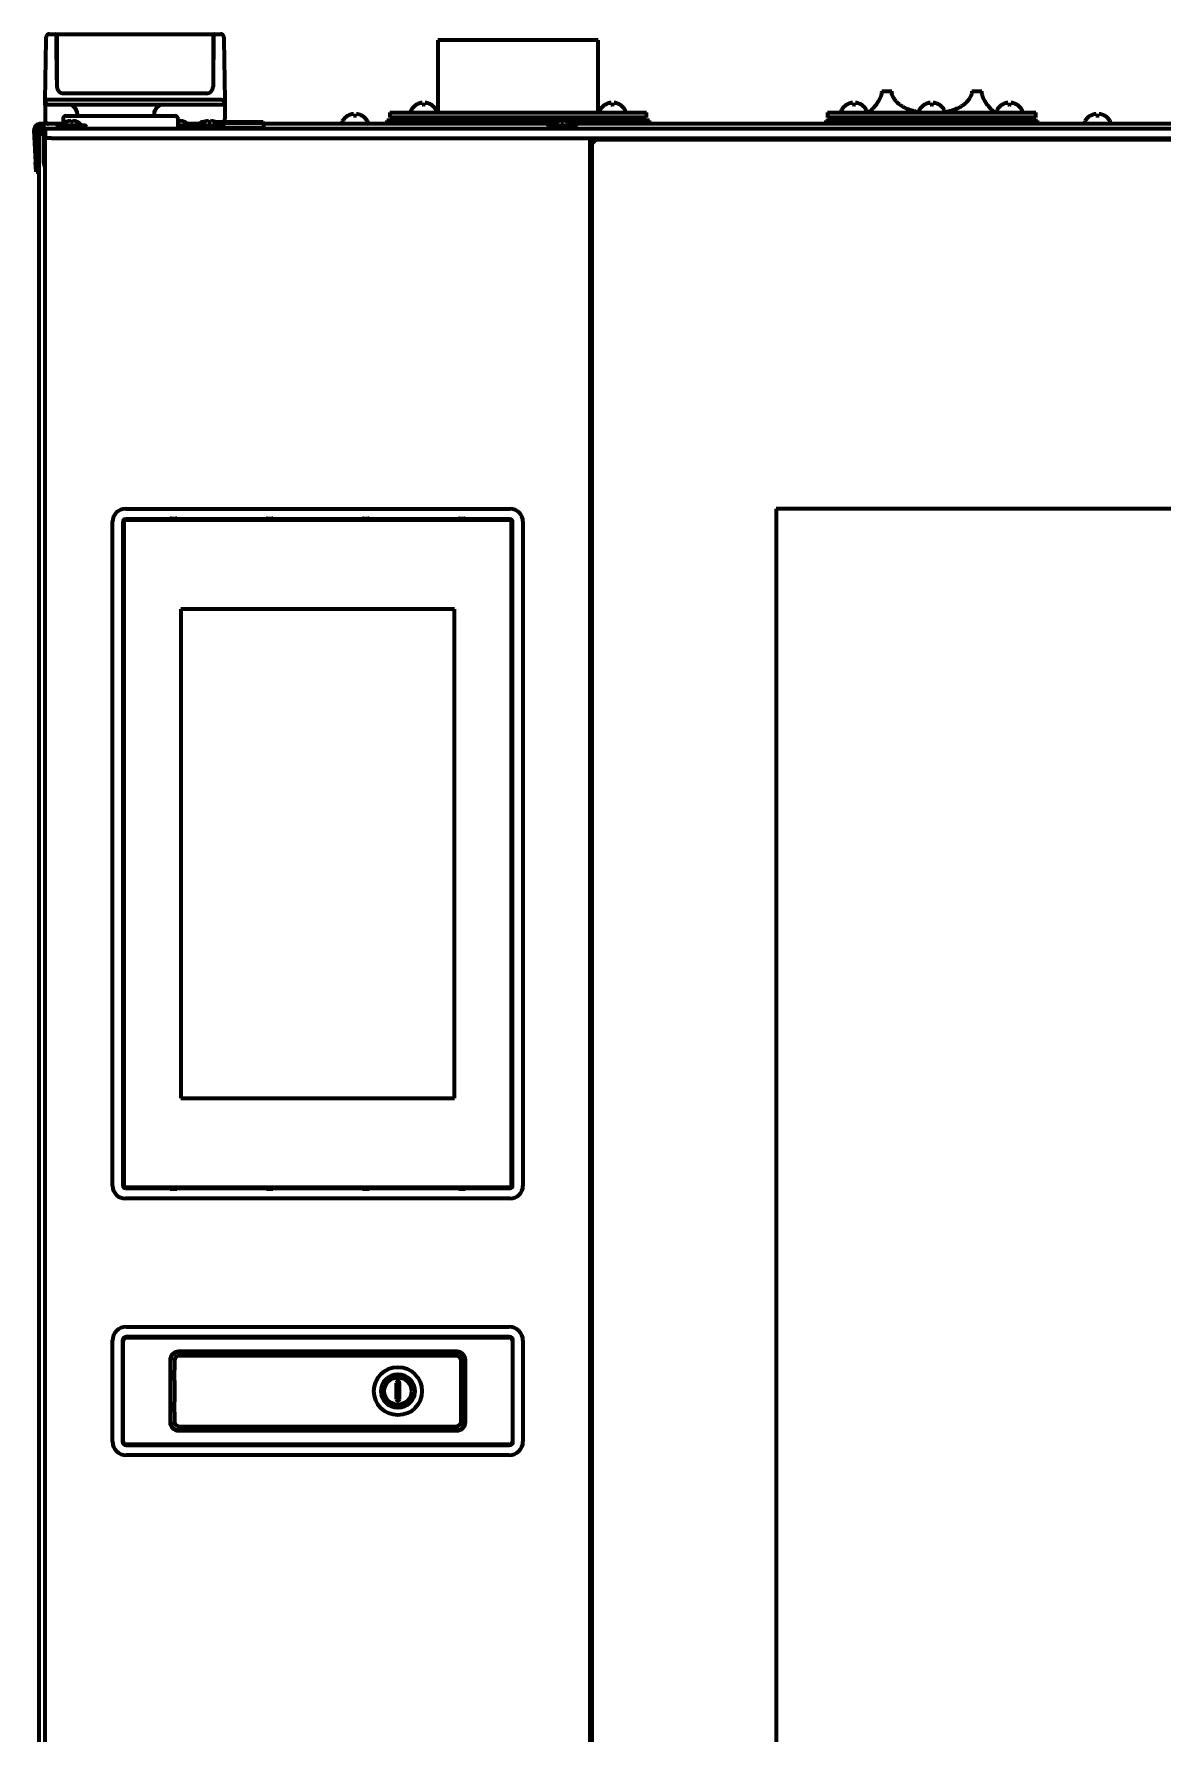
# Model space of a CAD drawing. Header units: inches. Extents: x 904 to 7172, y 213 to 5528.
# Drawn here: x 2796 to 3147, y 3203 to 3733 of the extents above; entities that cross this region are included whole.
import ezdxf

# ---------------------------------------------------------------- set-up
doc = ezdxf.new("R2010")
doc.units = ezdxf.units.IN

msp = doc.modelspace()

# ---------------------------------------------------------------- linework, layer by layer
at = {"linetype": 'Continuous', "lineweight": 70}
for p, q in [((2799.12, 3712.72), (2799.45, 3731.45)), ((2799.45, 3731.45), (2799.46, 3732.24)), ((2800.46, 3733.22), (2802.37, 3733.22)), ((2802.63, 3731.45), (2802.62, 3732.97)), ((2802.74, 3718.9), (2802.63, 3731.45)), ((2851.49, 3733.02), (2802.74, 3733.02)), ((2802.74, 3733.02), (2802.74, 3731.22)), ((2802.74, 3731.22), (2802.74, 3716.72)), ((2851.49, 3733.02), (2851.49, 3731.22)), ((2851.6, 3731.45), (2851.49, 3718.9)), ((2851.49, 3731.22), (2851.49, 3716.72)), ((2851.62, 3732.97), (2851.6, 3731.45)), ((2851.87, 3733.22), (2853.78, 3733.22)), ((2854.78, 3732.24), (2854.79, 3731.45)), ((2854.79, 3731.45), (2855.12, 3712.72)), ((2971.62, 3731.32), (2921.62, 3731.32)), ((2921.62, 3731.32), (2921.62, 3708.72)), ((2971.62, 3708.72), (2971.62, 3731.32)), ((2849.49, 3714.72), (2804.74, 3714.72)), ((3060.01, 3715.42), (3063.12, 3715.42)), ((3088.12, 3715.42), (3091.23, 3715.42)), ((2800.12, 3712.72), (2799.12, 3712.72)), ((2799.13, 3712.2), (2799.12, 3712.72)), ((2799.12, 3711.65), (2799.12, 3707.79)), ((2799.13, 3712.16), (2799.13, 3712.2)), ((2854.12, 3712.72), (2800.12, 3712.72)), ((2800.13, 3711.22), (2854.11, 3711.22)), ((2854.12, 3712.72), (2855.12, 3712.72)), ((2855.12, 3712.72), (2855.11, 3712.2)), ((2855.12, 3712.72), (2855.11, 3712.2)), ((2855.11, 3712.2), (2855.11, 3712.16)), ((2855.11, 3710.73), (2855.11, 3707.19)), ((2855.12, 3712.72), (2855.12, 3711.65)), ((2855.12, 3711.65), (2855.12, 3707.79)), ((2913.17, 3709.32), (2913.17, 3709.12)), ((2914.87, 3711.17), (2914.87, 3711.2)), ((2919.47, 3711.2), (2919.47, 3711.17)), ((2921.17, 3709.12), (2921.17, 3709.32)), ((2972.06, 3709.32), (2972.06, 3709.12)), ((2973.76, 3711.17), (2973.76, 3711.2)), ((2978.36, 3711.2), (2978.36, 3711.17)), ((2980.06, 3709.12), (2980.06, 3709.32)), ((3047.37, 3709.32), (3047.37, 3709.12)), ((3049.07, 3711.17), (3049.07, 3711.2)), ((3053.67, 3711.2), (3053.67, 3711.17)), ((3055.37, 3709.12), (3055.37, 3709.32)), ((3071.62, 3709.32), (3071.62, 3709.12)), ((3073.32, 3711.17), (3073.32, 3711.2)), ((3077.92, 3711.2), (3077.92, 3711.17)), ((3079.62, 3709.12), (3079.62, 3709.32)), ((3095.87, 3709.32), (3095.87, 3709.12)), ((3097.57, 3711.17), (3097.57, 3711.2)), ((3102.17, 3711.2), (3102.17, 3711.17)), ((3103.87, 3709.12), (3103.87, 3709.32)), ((2798.62, 3705.22), (2797.62, 3705.22)), ((2798.62, 3704.22), (2797.62, 3704.22)), ((2798.62, 3705.22), (2798.62, 3703.15)), ((2804.65, 3705.22), (2798.62, 3705.22)), ((2799.12, 3706.73), (2799.13, 3706.2)), ((2802.87, 3704.32), (2802.87, 3704.12)), ((2807.37, 3704.72), (2803.27, 3704.72)), ((2804.67, 3706.74), (2804.64, 3705.05)), ((2805.49, 3705.72), (2805.49, 3705.7)), ((2805.67, 3707.72), (2839.57, 3707.72)), ((2806.99, 3705.7), (2806.99, 3706.1)), ((2811.47, 3704.72), (2807.37, 3704.72)), ((2807.74, 3706.1), (2807.74, 3705.7)), ((2809.17, 3708.27), (2809.18, 3707.72)), ((2809.24, 3705.7), (2809.24, 3705.72)), ((2811.87, 3704.12), (2811.87, 3704.32)), ((2833.06, 3707.72), (2833.07, 3708.27)), ((2840.61, 3704.23), (2840.57, 3706.74)), ((2840.87, 3704.72), (2840.6, 3704.72)), ((2844.97, 3704.72), (2840.87, 3704.72)), ((2841.24, 3706.1), (2841.24, 3705.7)), ((2842.74, 3705.7), (2842.74, 3705.72)), ((2847.32, 3705.22), (2843.43, 3705.22)), ((2845.37, 3704.12), (2845.37, 3704.32)), ((2845.87, 3704.32), (2845.87, 3704.12)), ((2850.37, 3704.72), (2846.27, 3704.72)), ((2847.57, 3705.72), (2847.32, 3705.47)), ((2847.32, 3705.47), (2847.32, 3704.72)), ((2847.32, 3705.47), (2848.12, 3705.47)), ((2848.54, 3705.72), (2847.57, 3705.72)), ((2848.49, 3705.72), (2848.49, 3705.7)), ((2849.99, 3705.7), (2849.99, 3706.1)), ((2850.74, 3705.72), (2849.99, 3705.72)), ((2854.47, 3704.72), (2850.37, 3704.72)), ((2850.74, 3706.1), (2850.74, 3705.7)), ((2867.07, 3705.72), (2852.2, 3705.72)), ((2852.24, 3705.7), (2852.24, 3705.72)), ((2852.62, 3705.47), (2867.32, 3705.47)), ((2854.84, 3703.97), (2867.32, 3703.97)), ((2854.87, 3704.12), (2854.87, 3704.32)), ((2855.11, 3706.2), (2855.12, 3706.73)), ((2867.32, 3705.47), (2867.07, 3705.72)), ((2867.07, 3703.72), (2867.32, 3703.97)), ((2867.32, 3703.97), (2867.32, 3705.47)), ((2957.83, 3705.22), (2867.32, 3705.22)), ((2891.72, 3705.82), (2891.72, 3705.62)), ((2893.42, 3707.67), (2893.42, 3707.7)), ((2898.02, 3707.7), (2898.02, 3707.67)), ((2899.72, 3705.62), (2899.72, 3705.82)), ((2967.12, 3706.22), (2905.62, 3706.22)), ((2905.62, 3706.22), (2905.62, 3705.22)), ((2906.62, 3708.72), (2986.62, 3708.72)), ((2906.62, 3708.72), (2906.62, 3707.22)), ((2986.62, 3707.22), (2906.62, 3707.22)), ((2915.57, 3706.41), (2915.25, 3706.22)), ((2915.42, 3707.22), (2915.57, 3707.13)), ((2915.57, 3707.13), (2915.57, 3706.41)), ((2915.57, 3707.13), (2917.17, 3707.13)), ((2918.77, 3706.41), (2915.57, 3706.41)), ((2917.17, 3707.13), (2918.77, 3707.13)), ((2918.77, 3707.13), (2918.93, 3707.22)), ((2918.77, 3706.41), (2918.77, 3707.13)), ((2919.1, 3706.22), (2918.77, 3706.41)), ((2921.62, 3707.22), (2921.62, 3706.22)), ((2955.87, 3704.32), (2955.87, 3704.12)), ((2960.37, 3704.72), (2956.27, 3704.72)), ((2958.49, 3705.72), (2958.49, 3705.7)), ((2959.99, 3705.7), (2959.99, 3706.1)), ((2964.47, 3704.72), (2960.37, 3704.72)), ((2960.74, 3706.1), (2960.74, 3705.7)), ((2962.24, 3705.7), (2962.24, 3705.72)), ((3525.31, 3705.22), (2962.93, 3705.22)), ((2964.87, 3704.12), (2964.87, 3704.32)), ((2987.62, 3706.22), (2967.12, 3706.22)), ((2971.62, 3706.22), (2971.62, 3707.22)), ((2974.46, 3706.41), (2974.14, 3706.22)), ((2974.31, 3707.22), (2974.46, 3707.13)), ((2974.46, 3707.13), (2974.46, 3706.41)), ((2974.46, 3707.13), (2976.06, 3707.13)), ((2977.66, 3706.41), (2974.46, 3706.41)), ((2976.06, 3707.13), (2977.66, 3707.13)), ((2977.66, 3707.13), (2977.82, 3707.22)), ((2977.66, 3706.41), (2977.66, 3707.13)), ((2977.99, 3706.22), (2977.66, 3706.41)), ((2986.62, 3707.22), (2986.62, 3708.72)), ((2987.62, 3705.22), (2987.62, 3706.22)), ((3042.62, 3706.22), (3108.62, 3706.22)), ((3042.62, 3706.22), (3042.62, 3705.22)), ((3043.12, 3708.72), (3108.12, 3708.72)), ((3043.12, 3708.72), (3043.12, 3707.22)), ((3108.12, 3707.22), (3043.12, 3707.22)), ((3049.77, 3706.41), (3049.44, 3706.22)), ((3049.62, 3707.22), (3049.77, 3707.13)), ((3049.77, 3707.13), (3049.77, 3706.41)), ((3049.77, 3707.13), (3051.37, 3707.13)), ((3052.97, 3706.41), (3049.77, 3706.41)), ((3051.37, 3707.13), (3052.97, 3707.13)), ((3052.97, 3707.13), (3053.12, 3707.22)), ((3052.97, 3706.41), (3052.97, 3707.13)), ((3053.3, 3706.22), (3052.97, 3706.41)), ((3055.62, 3707.22), (3055.62, 3706.22)), ((3095.62, 3706.22), (3095.62, 3707.22)), ((3098.27, 3706.41), (3097.94, 3706.22)), ((3098.11, 3707.22), (3098.27, 3707.13)), ((3098.27, 3707.13), (3098.27, 3706.41)), ((3098.27, 3707.13), (3099.87, 3707.13)), ((3101.47, 3706.41), (3098.27, 3706.41)), ((3099.87, 3707.13), (3101.47, 3707.13)), ((3101.47, 3707.13), (3101.62, 3707.22)), ((3101.47, 3706.41), (3101.47, 3707.13)), ((3101.79, 3706.22), (3101.47, 3706.41)), ((3108.12, 3707.22), (3108.12, 3708.72)), ((3108.62, 3705.22), (3108.62, 3706.22)), ((3123.32, 3705.82), (3123.32, 3705.62)), ((3125.02, 3707.67), (3125.02, 3707.7)), ((3129.62, 3707.7), (3129.62, 3707.67)), ((3131.32, 3705.62), (3131.32, 3705.82)), ((2795.62, 3703.12), (2796.14, 3693.22)), ((2796.62, 3703.17), (2797.14, 3693.27)), ((2797.12, 3702.12), (2798.62, 3702.12)), ((2797.12, 3702.12), (2797.12, 2036.92)), ((2798.62, 3703.15), (2798.62, 3693.23)), ((2799.12, 3703.72), (2801.12, 3703.72)), ((2799.12, 3703.72), (2799.12, 3700.72)), ((2801.12, 3700.72), (2799.12, 3700.72)), ((2799.12, 2052.72), (2799.12, 3700.72)), ((2801.12, 3700.72), (2799.12, 3700.72)), ((2801.12, 3703.72), (3687.12, 3703.72)), ((2801.12, 3700.72), (2967.12, 3700.72)), ((2801.12, 3700.72), (3687.12, 3700.72)), ((2969.12, 2250.74), (2969.12, 3700.72)), ((3518.62, 3700.22), (2969.62, 3700.22)), ((2969.62, 3700.22), (2970.62, 3699.22)), ((2969.62, 3700.22), (2969.62, 2250.82)), ((2970.12, 3700.72), (2970.12, 3700.22)), ((3005.12, 3700.72), (3005.12, 3700.22)), ((2796.3, 3690.22), (2796.14, 3693.22)), ((2796.3, 3690.22), (2797.12, 3690.26)), ((2969.12, 3669.22), (2969.62, 3669.22)), ((2969.63, 3668.72), (2969.13, 3668.72)), ((2969.12, 3628.22), (2969.62, 3628.22)), ((2969.63, 3628.72), (2969.13, 3628.72)), ((2824.12, 3585.22), (2944.12, 3585.22)), ((2838.12, 3582.19), (2838.12, 3581.97)), ((2838.37, 3582.2), (2839.87, 3582.2)), ((2840.12, 3581.97), (2840.12, 3582.19)), ((2868.12, 3582.19), (2868.12, 3581.97)), ((2868.37, 3582.2), (2869.87, 3582.2)), ((2870.12, 3581.97), (2870.12, 3582.19)), ((2898.12, 3582.19), (2898.12, 3581.97)), ((2898.37, 3582.2), (2899.87, 3582.2)), ((2900.12, 3581.97), (2900.12, 3582.19)), ((2928.12, 3582.19), (2928.12, 3581.97)), ((2928.37, 3582.2), (2929.87, 3582.2)), ((2930.12, 3581.97), (2930.12, 3582.19)), ((3027.12, 3585.22), (3027.12, 2365.82)), ((3461.12, 3585.22), (3027.12, 3585.22)), ((2820.12, 3374.22), (2820.12, 3581.22)), ((2823.37, 3581.22), (2823.37, 3374.22)), ((2823.67, 3581.22), (2823.67, 3374.22)), ((2944.12, 3581.97), (2824.12, 3581.97)), ((2944.12, 3581.67), (2824.12, 3581.67)), ((2944.57, 3374.22), (2944.57, 3581.22)), ((2944.87, 3374.22), (2944.87, 3581.22)), ((2948.12, 3581.22), (2948.12, 3374.22)), ((2926.79, 3553.92), (2841.45, 3553.92)), ((2841.45, 3553.92), (2841.45, 3401.52)), ((2926.79, 3401.52), (2926.79, 3553.92)), ((2841.45, 3401.52), (2926.79, 3401.52)), ((2824.12, 3373.77), (2944.12, 3373.77)), ((2824.12, 3373.47), (2944.12, 3373.47)), ((2944.12, 3370.22), (2824.12, 3370.22)), ((2838.12, 3373.47), (2838.12, 3373.25)), ((2838.37, 3373.25), (2839.87, 3373.25)), ((2840.12, 3373.25), (2840.12, 3373.47)), ((2868.12, 3373.47), (2868.12, 3373.25)), ((2868.37, 3373.25), (2869.87, 3373.25)), ((2870.12, 3373.25), (2870.12, 3373.47)), ((2898.12, 3373.47), (2898.12, 3373.25)), ((2898.37, 3373.25), (2899.87, 3373.25)), ((2900.12, 3373.25), (2900.12, 3373.47)), ((2928.12, 3373.47), (2928.12, 3373.25)), ((2928.37, 3373.25), (2929.87, 3373.25)), ((2930.12, 3373.25), (2930.12, 3373.47)), ((2824.37, 3330.22), (2943.87, 3330.22)), ((2820.12, 3294.47), (2820.12, 3325.97)), ((2823.26, 3325.97), (2823.26, 3294.47)), ((2823.42, 3294.47), (2823.42, 3325.97)), ((2943.87, 3327.08), (2824.37, 3327.08)), ((2824.37, 3326.92), (2943.87, 3326.92)), ((2927.57, 3322.53), (2840.66, 3322.53)), ((2944.81, 3325.97), (2944.81, 3294.47)), ((2944.97, 3294.47), (2944.97, 3325.97)), ((2948.12, 3325.97), (2948.12, 3294.47)), ((2838.06, 3319.93), (2838.06, 3300.52)), ((2838.22, 3300.52), (2838.22, 3319.93)), ((2839.42, 3319.72), (2839.42, 3316.77)), ((2840.66, 3322.37), (2927.57, 3322.37)), ((2927.32, 3321.22), (2840.92, 3321.22)), ((2928.82, 3300.72), (2928.82, 3319.72)), ((2930.02, 3319.93), (2930.02, 3300.52)), ((2930.17, 3300.52), (2930.17, 3319.93)), ((2839.42, 3315.77), (2839.42, 3316.77)), ((2839.42, 3314.54), (2839.42, 3315.77)), ((2839.42, 3313.54), (2839.42, 3314.54)), ((2839.42, 3313.54), (2839.42, 3306.91)), ((2908.62, 3312.72), (2908.62, 3307.72)), ((2909.62, 3307.72), (2909.62, 3312.72)), ((2839.42, 3305.91), (2839.42, 3306.91)), ((2839.42, 3304.67), (2839.42, 3305.91)), ((2839.42, 3303.67), (2839.42, 3304.67)), ((2839.42, 3303.67), (2839.42, 3300.72)), ((2927.57, 3298.07), (2840.66, 3298.07)), ((2840.66, 3297.92), (2927.57, 3297.92)), ((2840.92, 3299.22), (2927.32, 3299.22)), ((2943.87, 3293.53), (2824.37, 3293.53)), ((2824.37, 3293.37), (2943.87, 3293.37)), ((2943.87, 3290.22), (2824.37, 3290.22))]:
    msp.add_line(p, q, dxfattribs=at)
for radius in [7.5, 5.25, 4.25]:
    msp.add_circle((2909.12, 3310.22), radius, dxfattribs=at)
for centre, radius, start, end in [((2800.46, 3732.22), 1, 90, 179), ((2802.37, 3732.97), 0.25, 0.5, 90), ((2851.87, 3732.97), 0.25, 90, 179.5), ((2853.78, 3732.22), 1, 1, 90), ((2804.76, 3716.72), 2, 180.5, 270), ((2849.47, 3716.72), 2, 270, 359.5), ((2800.13, 3712.22), 1, 181, 270), ((2806.17, 3708.22), 3, 1, 90), ((2836.07, 3708.22), 3, 90, 179), ((2854.11, 3712.22), 1, 270, 359), ((2913.57, 3709.32), 0.4, 149.6988, 180), ((2917.37, 3707.1), 4.8, 121.3727, 149.6988), ((2916.97, 3707.1), 4.8, 30.3012, 58.6273), ((2920.77, 3709.32), 0.4, 0, 30.3012), ((2972.46, 3709.32), 0.4, 149.6988, 180), ((2976.26, 3707.1), 4.8, 121.3727, 149.6988), ((2975.86, 3707.1), 4.8, 30.3012, 58.6273), ((2979.66, 3709.32), 0.4, 0, 30.3012), ((3047.77, 3709.32), 0.4, 149.6988, 180), ((3051.57, 3707.1), 4.8, 121.3727, 149.6988), ((3051.17, 3707.1), 4.8, 30.3012, 58.6273), ((3054.97, 3709.32), 0.4, 0, 30.3012), ((3072.02, 3709.32), 0.4, 149.6988, 180), ((3075.82, 3707.1), 4.8, 121.3727, 149.6988), ((3075.42, 3707.1), 4.8, 30.3012, 58.6273), ((3079.22, 3709.32), 0.4, 0, 30.3012), ((3096.27, 3709.32), 0.4, 149.6988, 180), ((3100.07, 3707.1), 4.8, 121.3727, 149.6988), ((3099.67, 3707.1), 4.8, 30.3012, 58.6273), ((3103.47, 3709.32), 0.4, 0, 30.3012), ((2797.62, 3703.22), 2, 90, 183), ((2797.62, 3703.22), 1, 90, 183), ((2799.12, 3702.12), 2, 104.4792, 175.9063), ((2803.27, 3704.32), 0.4, 90, 180), ((2803.27, 3704.12), 0.4, 180, 270), ((2807.37, 3702.47), 3.75, 120, 143.1301), ((2805.67, 3706.72), 1, 90, 179), ((2807.37, 3702.47), 3.73, 103.5627, 120.1668), ((2807.37, 3702.47), 3.25, 83.3693, 96.6307), ((2807.37, 3702.47), 3.73, 59.8332, 76.4373), ((2807.37, 3702.47), 3.75, 36.8699, 60), ((2811.47, 3704.32), 0.4, 0, 90), ((2811.47, 3704.12), 0.4, 270, 0), ((2839.57, 3706.72), 1, 1, 90), ((2840.11, 3704.22), 0.5, 270, 1), ((2840.87, 3702.47), 3.25, 83.3693, 95.0284), ((2840.87, 3702.47), 3.73, 59.8332, 76.4373), ((2840.87, 3702.47), 3.75, 36.8699, 60), ((2844.97, 3704.32), 0.4, 0, 90), ((2844.97, 3704.12), 0.4, 270, 0), ((2846.27, 3704.32), 0.4, 90, 180), ((2846.27, 3704.12), 0.4, 180, 270), ((2850.37, 3702.47), 3.75, 120, 143.1301), ((2850.37, 3702.47), 3.73, 103.5627, 120.1668), ((2850.37, 3702.47), 3.25, 83.3693, 96.6307), ((2850.37, 3702.47), 3.73, 59.8332, 76.4373), ((2850.37, 3702.47), 3.75, 36.8699, 60), ((2854.47, 3704.32), 0.4, 0, 90), ((2854.47, 3704.12), 0.4, 270, 0), ((2854.11, 3706.22), 1, 330, 358.9919), ((2892.12, 3705.82), 0.4, 149.6988, 180), ((2892.12, 3705.62), 0.4, 180, 270), ((2895.92, 3703.6), 4.8, 121.3727, 149.6988), ((2895.52, 3703.6), 4.8, 30.3012, 58.6273), ((2899.32, 3705.62), 0.4, 270, 0), ((2899.32, 3705.82), 0.4, 0, 30.3012), ((2913.57, 3709.12), 0.4, 180, 270), ((2920.77, 3709.12), 0.4, 270, 0), ((2956.27, 3704.32), 0.4, 90, 180), ((2956.27, 3704.12), 0.4, 180, 270), ((2960.37, 3702.47), 3.75, 120, 143.1301), ((2960.37, 3702.47), 3.73, 103.5627, 120.1668), ((2960.37, 3702.47), 3.25, 83.3693, 96.6307), ((2960.37, 3702.47), 3.73, 59.8332, 76.4373), ((2960.37, 3702.47), 3.75, 36.8699, 60), ((2964.47, 3704.32), 0.4, 0, 90), ((2964.47, 3704.12), 0.4, 270, 0), ((2972.46, 3709.12), 0.4, 180, 270), ((2979.66, 3709.12), 0.4, 270, 0), ((3047.77, 3709.12), 0.4, 180, 270), ((3054.97, 3709.12), 0.4, 270, 0), ((3096.27, 3709.12), 0.4, 180, 270), ((3103.47, 3709.12), 0.4, 270, 0), ((3123.72, 3705.82), 0.4, 149.6988, 180), ((3123.72, 3705.62), 0.4, 180, 270), ((3127.52, 3703.6), 4.8, 121.3727, 149.6988), ((3127.12, 3703.6), 4.8, 30.3012, 58.6273), ((3130.92, 3705.62), 0.4, 270, 0), ((3130.92, 3705.82), 0.4, 0, 30.3012), ((2799.12, 3702.12), 1, 120.0025, 175.5), ((2969.62, 3668.22), 1, 90, 119.9995), ((2824.12, 3581.22), 4, 90, 180), ((2944.12, 3581.22), 4, 0, 90), ((2824.12, 3581.22), 0.75, 90, 180), ((2824.12, 3581.22), 0.45, 90, 180), ((2944.12, 3581.22), 0.75, 0, 90), ((2944.12, 3581.22), 0.45, 0, 90), ((2824.12, 3374.22), 4, 180, 270), ((2824.12, 3374.22), 0.75, 180, 270), ((2824.12, 3374.22), 0.45, 180, 270), ((2944.12, 3374.22), 4, 270, 0), ((2944.12, 3374.22), 0.75, 270, 0), ((2944.12, 3374.22), 0.45, 270, 0), ((2824.37, 3325.97), 4.25, 90, 180), ((2943.87, 3325.97), 4.25, 0, 90), ((2824.37, 3325.97), 1.14, 90, 180), ((2824.37, 3325.97), 1.1, 90, 180), ((2824.37, 3325.97), 0.946, 90, 180), ((2840.66, 3319.93), 2.6, 90, 180), ((2927.57, 3319.93), 2.6, 0, 90), ((2943.87, 3325.97), 1.14, 0, 90), ((2943.87, 3325.97), 1.1, 0, 90), ((2943.87, 3325.97), 0.946, 0, 90), ((2840.66, 3319.93), 2.44, 90, 180), ((2840.92, 3319.72), 1.5, 90, 180), ((2927.32, 3319.72), 1.5, 0, 90), ((2927.57, 3319.93), 2.44, 0, 90), ((2909.12, 3312.72), 0.5, 0, 180), ((2909.12, 3307.72), 0.5, 180, 0), ((2840.66, 3300.52), 2.6, 180, 270), ((2840.66, 3300.52), 2.44, 180, 270), ((2840.92, 3300.72), 1.5, 180, 270), ((2927.32, 3300.72), 1.5, 270, 0), ((2927.57, 3300.52), 2.6, 270, 0), ((2927.57, 3300.52), 2.44, 270, 0), ((2824.37, 3294.47), 4.25, 180, 270), ((2824.37, 3294.47), 1.14, 180, 270), ((2824.37, 3294.47), 1.1, 180, 270), ((2824.37, 3294.47), 0.946, 180, 270), ((2943.87, 3294.47), 1.14, 270, 0), ((2943.87, 3294.47), 0.946, 270, 0), ((2943.87, 3294.47), 4.25, 270, 0), ((2943.87, 3294.47), 1.1, 270, 0)]:
    msp.add_arc(centre, radius, start, end, dxfattribs=at)
for centre, major_axis, ratio, start_param, end_param in [((2851.34, 3729.71), (0.25, -0.002), 0.999999, 5.393035, 6.282976), ((2800.13, 3706.22), (0, 1), 0.999992, 1.986682, 3.141593), ((2806.74, 3702.47), (0, -3.64), 0.707107, 3.044426, 3.23876), ((2807.99, 3702.47), (0, 3.64), 0.707107, 6.186018, 6.380352), ((2841.49, 3702.47), (0, 3.64), 0.707107, 6.186018, 6.380352), ((2849.74, 3702.47), (0, -3.64), 0.707107, 3.044426, 3.23876), ((2850.99, 3702.47), (0, 3.64), 0.707107, 6.186018, 6.380352), ((2854.11, 3706.22), (0, 1), 0.999992, 4.194444, 4.694936), ((2959.74, 3702.47), (0, -3.64), 0.707107, 3.044426, 3.23876), ((2960.99, 3702.47), (0, 3.64), 0.707107, 6.186018, 6.380352), ((2802.08, 3701.03), (-6.61, 1.06), 0.100425, 5.370861, 5.576685), ((2801.62, 3693.23), (3, 0), 0.999391, 3.141593, 3.727303), ((2838.37, 3582.19), (0.25, 0), 0.017455, 1.570796, 3.141593), ((2839.87, 3582.19), (0.25, 0), 0.017455, 0, 1.570796), ((2868.37, 3582.19), (0.25, 0), 0.017455, 1.570796, 3.141593), ((2869.87, 3582.19), (0.25, 0), 0.017455, 0, 1.570796), ((2898.37, 3582.19), (0.25, 0), 0.017455, 1.570796, 3.141593), ((2899.87, 3582.19), (0.25, 0), 0.017455, 0, 1.570796), ((2928.37, 3582.19), (0.25, 0), 0.017455, 1.570796, 3.141593), ((2929.87, 3582.19), (0.25, 0), 0.017455, 0, 1.570796), ((2838.37, 3373.25), (0.25, 0), 0.017455, 3.141593, 4.712389), ((2839.87, 3373.25), (0.25, 0), 0.017455, 4.712389, 6.283185), ((2868.37, 3373.25), (0.25, 0), 0.017455, 3.141593, 4.712389), ((2869.87, 3373.25), (0.25, 0), 0.017455, 4.712389, 6.283185), ((2898.37, 3373.25), (0.25, 0), 0.017455, 3.141593, 4.712389), ((2899.87, 3373.25), (0.25, 0), 0.017455, 4.712389, 6.283185), ((2928.37, 3373.25), (0.25, 0), 0.017455, 3.141593, 4.712389), ((2929.87, 3373.25), (0.25, 0), 0.017455, 4.712389, 6.283185)]:
    msp.add_ellipse(centre, major_axis=major_axis, ratio=ratio, start_param=start_param, end_param=end_param, dxfattribs=at)
for points, knots in [([(2802.74, 3729.52), (2802.73, 3729.53), (2802.7, 3729.55), (2802.66, 3729.62), (2802.65, 3729.68), (2802.65, 3729.71)], [0, 0, 0, 0, 0.125517, 0.562669, 1, 1, 1, 1]), ([(3060.01, 3715.42), (3060.01, 3715.25), (3060, 3715.08), (3059.96, 3714.74), (3059.93, 3714.57), (3059.89, 3714.37), (3059.88, 3714.33), (3059.86, 3714.25), (3059.83, 3714.13), (3059.8, 3714.01), (3059.73, 3713.78), (3059.68, 3713.63), (3059.57, 3713.35), (3059.51, 3713.21), (3059.38, 3712.94), (3059.31, 3712.81), (3059.18, 3712.56), (3059.11, 3712.44), (3058.97, 3712.2), (3058.9, 3712.09), (3058.76, 3711.87), (3058.69, 3711.77), (3058.58, 3711.61), (3058.53, 3711.53), (3058.47, 3711.46), (3058.44, 3711.41), (3058.42, 3711.39), (3058.26, 3711.17), (3058.11, 3710.99), (3057.84, 3710.65), (3057.7, 3710.5), (3057.44, 3710.2), (3057.31, 3710.07), (3057.13, 3709.88), (3057.07, 3709.81), (3056.98, 3709.72), (3056.95, 3709.7), (3056.89, 3709.64), (3056.86, 3709.61), (3056.73, 3709.47), (3056.62, 3709.37), (3056.43, 3709.18), (3056.34, 3709.09), (3056.17, 3708.94), (3056.1, 3708.87), (3055.98, 3708.76), (3055.93, 3708.72), (3055.89, 3708.68)], [0, 0, 0, 0, 0.039276, 0.039276, 0.078552, 0.078552, 0.08837, 0.08837, 0.098189, 0.117827, 0.117827, 0.157103, 0.157103, 0.196379, 0.196379, 0.235655, 0.235655, 0.27493, 0.27493, 0.314206, 0.314206, 0.353482, 0.353482, 0.37312, 0.382939, 0.382939, 0.392758, 0.392758, 0.471309, 0.471309, 0.549861, 0.549861, 0.628412, 0.628412, 0.667688, 0.667688, 0.687326, 0.687326, 0.706964, 0.706964, 0.785515, 0.785515, 0.864067, 0.864067, 0.942618, 0.942618, 1, 1, 1, 1]), ([(3072.55, 3708.64), (3072.23, 3708.69), (3071.91, 3708.74), (3071.26, 3708.87), (3070.94, 3708.94), (3070.3, 3709.09), (3069.99, 3709.18), (3069.37, 3709.37), (3069.06, 3709.47), (3068.68, 3709.61), (3068.6, 3709.63), (3068.45, 3709.69), (3068.23, 3709.78), (3068.01, 3709.87), (3067.57, 3710.06), (3067.29, 3710.2), (3066.73, 3710.49), (3066.46, 3710.65), (3065.94, 3710.99), (3065.69, 3711.17), (3065.39, 3711.41), (3065.33, 3711.46), (3065.21, 3711.56), (3065.15, 3711.61), (3064.97, 3711.76), (3064.86, 3711.87), (3064.64, 3712.09), (3064.53, 3712.2), (3064.33, 3712.43), (3064.23, 3712.56), (3064.11, 3712.71), (3064.08, 3712.75), (3064.04, 3712.81), (3063.97, 3712.91), (3063.9, 3713.01), (3063.77, 3713.21), (3063.69, 3713.35), (3063.54, 3713.63), (3063.47, 3713.78), (3063.4, 3713.97), (3063.38, 3714.01), (3063.35, 3714.09), (3063.34, 3714.13), (3063.3, 3714.25), (3063.28, 3714.33), (3063.21, 3714.57), (3063.18, 3714.74), (3063.15, 3714.95), (3063.14, 3714.99), (3063.13, 3715.08), (3063.13, 3715.12), (3063.12, 3715.25), (3063.12, 3715.33), (3063.12, 3715.42)], [0, 0, 0, 0, 0.075038, 0.075038, 0.152118, 0.152118, 0.229198, 0.229198, 0.306278, 0.306278, 0.325548, 0.325548, 0.344818, 0.383358, 0.383358, 0.460439, 0.460439, 0.537519, 0.537519, 0.614599, 0.614599, 0.633869, 0.633869, 0.653139, 0.653139, 0.691679, 0.691679, 0.730219, 0.730219, 0.768759, 0.768759, 0.778394, 0.778394, 0.788029, 0.807299, 0.807299, 0.84584, 0.84584, 0.88438, 0.88438, 0.894015, 0.894015, 0.90365, 0.90365, 0.92292, 0.92292, 0.96146, 0.96146, 0.971095, 0.971095, 0.98073, 0.98073, 1, 1, 1, 1]), ([(3088.12, 3715.42), (3088.12, 3715.25), (3088.11, 3715.08), (3088.06, 3714.74), (3088.03, 3714.57), (3087.97, 3714.37), (3087.96, 3714.33), (3087.94, 3714.25), (3087.9, 3714.13), (3087.86, 3714.01), (3087.76, 3713.78), (3087.7, 3713.63), (3087.55, 3713.35), (3087.47, 3713.21), (3087.29, 3712.94), (3087.2, 3712.81), (3087.01, 3712.56), (3086.91, 3712.44), (3086.71, 3712.2), (3086.6, 3712.09), (3086.38, 3711.87), (3086.27, 3711.76), (3086.09, 3711.61), (3086.01, 3711.53), (3085.92, 3711.46), (3085.85, 3711.41), (3085.82, 3711.39), (3085.55, 3711.17), (3085.3, 3710.99), (3084.78, 3710.65), (3084.51, 3710.5), (3083.96, 3710.2), (3083.67, 3710.07), (3083.24, 3709.87), (3083.09, 3709.81), (3082.87, 3709.72), (3082.79, 3709.69), (3082.64, 3709.64), (3082.56, 3709.61), (3082.18, 3709.47), (3081.88, 3709.37), (3081.25, 3709.18), (3080.94, 3709.09), (3080.3, 3708.94), (3079.97, 3708.87), (3079.41, 3708.76), (3079.17, 3708.72), (3078.93, 3708.68)], [0, 0, 0, 0, 0.039293, 0.039293, 0.078585, 0.078585, 0.088409, 0.088409, 0.098232, 0.117878, 0.117878, 0.157171, 0.157171, 0.196464, 0.196464, 0.235756, 0.235756, 0.275049, 0.275049, 0.314342, 0.314342, 0.353635, 0.353635, 0.373281, 0.383104, 0.383104, 0.392927, 0.392927, 0.471513, 0.471513, 0.550098, 0.550098, 0.628684, 0.628684, 0.667976, 0.667976, 0.687623, 0.687623, 0.707269, 0.707269, 0.785855, 0.785855, 0.86444, 0.86444, 0.943026, 0.943026, 1, 1, 1, 1]), ([(3095.45, 3708.58), (3095.43, 3708.6), (3095.41, 3708.62), (3095.33, 3708.69), (3095.28, 3708.74), (3095.17, 3708.84), (3095.14, 3708.87), (3095.08, 3708.92), (3095.06, 3708.94), (3095.02, 3708.98), (3095, 3709), (3094.9, 3709.1), (3094.81, 3709.18), (3094.61, 3709.37), (3094.51, 3709.47), (3094.29, 3709.69), (3094.17, 3709.81), (3093.93, 3710.06), (3093.8, 3710.2), (3093.61, 3710.42), (3093.54, 3710.49), (3093.44, 3710.61), (3093.4, 3710.65), (3093.33, 3710.73), (3093.3, 3710.78), (3093.12, 3710.99), (3092.98, 3711.17), (3092.77, 3711.46), (3092.69, 3711.56), (3092.55, 3711.76), (3092.48, 3711.87), (3092.37, 3712.03), (3092.34, 3712.09), (3092.26, 3712.2), (3092.23, 3712.26), (3092.12, 3712.44), (3092.06, 3712.56), (3091.92, 3712.81), (3091.86, 3712.94), (3091.73, 3713.2), (3091.67, 3713.34), (3091.6, 3713.52), (3091.59, 3713.56), (3091.56, 3713.63), (3091.55, 3713.67), (3091.51, 3713.78), (3091.49, 3713.86), (3091.42, 3714.09), (3091.37, 3714.24), (3091.32, 3714.49), (3091.31, 3714.57), (3091.29, 3714.7), (3091.28, 3714.74), (3091.27, 3714.82), (3091.26, 3714.86), (3091.24, 3715.08), (3091.23, 3715.25), (3091.23, 3715.42)], [0, 0, 0, 0, 0.034211, 0.034211, 0.108503, 0.108503, 0.145648, 0.145648, 0.164221, 0.164221, 0.182794, 0.182794, 0.257086, 0.257086, 0.331377, 0.331377, 0.405668, 0.405668, 0.47996, 0.47996, 0.517106, 0.517106, 0.535678, 0.535678, 0.554251, 0.554251, 0.628543, 0.628543, 0.665688, 0.665688, 0.702834, 0.702834, 0.721407, 0.721407, 0.73998, 0.73998, 0.777126, 0.777126, 0.814271, 0.814271, 0.851417, 0.851417, 0.860704, 0.860704, 0.86999, 0.86999, 0.888563, 0.888563, 0.925709, 0.925709, 0.944281, 0.944281, 0.953568, 0.953568, 0.962854, 0.962854, 1, 1, 1, 1]), ([(2799.12, 3712.72), (2799.12, 3712.73), (2799.12, 3712.7), (2799.12, 3712.61), (2799.12, 3712.54), (2799.12, 3712.4), (2799.12, 3712.35), (2799.12, 3712.27), (2799.12, 3712.23), (2799.12, 3712.17), (2799.12, 3712.14), (2799.12, 3711.97), (2799.12, 3711.82), (2799.12, 3711.65)], [0, 0, 0, 0, 0.25, 0.25, 0.5, 0.5, 0.625, 0.625, 0.6875, 0.6875, 0.75, 0.75, 1, 1, 1, 1]), ([(2799.13, 3711.03), (2799.13, 3711.19), (2799.13, 3711.47), (2799.13, 3711.69), (2799.13, 3711.81), (2799.13, 3711.83), (2799.13, 3711.88), (2799.13, 3711.94), (2799.13, 3711.99), (2799.13, 3712.09), (2799.13, 3712.13), (2799.13, 3712.16)], [0, 0, 0, 0, 0.25, 0.5, 0.5, 0.5625, 0.5625, 0.625, 0.75, 0.75, 1, 1, 1, 1]), ([(2855.11, 3712.16), (2855.11, 3712.13), (2855.11, 3712.09), (2855.11, 3711.96), (2855.11, 3711.8), (2855.11, 3711.58), (2855.11, 3711.33), (2855.11, 3711.19), (2855.11, 3711.03)], [0, 0, 0, 0, 0.25, 0.25, 0.5, 0.75, 0.75, 1, 1, 1, 1]), ([(2916.67, 3711.17), (2916.67, 3711.29), (2916.67, 3711.4), (2916.67, 3711.54), (2916.67, 3711.58), (2916.67, 3711.65), (2916.67, 3711.69), (2916.67, 3711.72)], [0, 0, 0, 0, 0.5, 0.5, 0.75, 0.75, 1, 1, 1, 1]), ([(2919.47, 3711.17), (2919.27, 3711.29), (2919.06, 3711.4), (2918.74, 3711.54), (2918.63, 3711.58), (2918.4, 3711.65), (2918.29, 3711.69), (2918.17, 3711.72)], [0, 0, 0, 0, 0.5, 0.5, 0.75, 0.75, 1, 1, 1, 1]), ([(2975.56, 3711.17), (2975.56, 3711.29), (2975.56, 3711.4), (2975.56, 3711.54), (2975.56, 3711.58), (2975.56, 3711.65), (2975.56, 3711.69), (2975.56, 3711.72)], [0, 0, 0, 0, 0.5, 0.5, 0.75, 0.75, 1, 1, 1, 1]), ([(2978.36, 3711.17), (2978.16, 3711.29), (2977.95, 3711.4), (2977.63, 3711.54), (2977.52, 3711.58), (2977.29, 3711.65), (2977.18, 3711.69), (2977.06, 3711.72)], [0, 0, 0, 0, 0.5, 0.5, 0.75, 0.75, 1, 1, 1, 1]), ([(3050.87, 3711.17), (3050.87, 3711.29), (3050.87, 3711.4), (3050.87, 3711.54), (3050.87, 3711.58), (3050.87, 3711.65), (3050.87, 3711.69), (3050.87, 3711.72)], [0, 0, 0, 0, 0.5, 0.5, 0.75, 0.75, 1, 1, 1, 1]), ([(3053.67, 3711.17), (3053.47, 3711.29), (3053.26, 3711.4), (3052.93, 3711.54), (3052.82, 3711.58), (3052.6, 3711.65), (3052.49, 3711.69), (3052.37, 3711.72)], [0, 0, 0, 0, 0.5, 0.5, 0.75, 0.75, 1, 1, 1, 1]), ([(3075.12, 3711.17), (3075.12, 3711.29), (3075.12, 3711.4), (3075.12, 3711.54), (3075.12, 3711.58), (3075.12, 3711.65), (3075.12, 3711.69), (3075.12, 3711.72)], [0, 0, 0, 0, 0.5, 0.5, 0.75, 0.75, 1, 1, 1, 1]), ([(3077.92, 3711.17), (3077.72, 3711.29), (3077.51, 3711.4), (3077.18, 3711.54), (3077.07, 3711.58), (3076.85, 3711.65), (3076.73, 3711.69), (3076.62, 3711.72)], [0, 0, 0, 0, 0.5, 0.5, 0.75, 0.75, 1, 1, 1, 1]), ([(3099.37, 3711.17), (3099.37, 3711.29), (3099.37, 3711.4), (3099.37, 3711.54), (3099.37, 3711.58), (3099.37, 3711.65), (3099.37, 3711.69), (3099.37, 3711.72)], [0, 0, 0, 0, 0.5, 0.5, 0.75, 0.75, 1, 1, 1, 1]), ([(3102.17, 3711.17), (3101.96, 3711.29), (3101.75, 3711.4), (3101.43, 3711.54), (3101.32, 3711.58), (3101.1, 3711.65), (3100.98, 3711.69), (3100.87, 3711.72)], [0, 0, 0, 0, 0.5, 0.5, 0.75, 0.75, 1, 1, 1, 1]), ([(2797.97, 3704.26), (2797.96, 3704.25), (2797.93, 3704.18), (2797.89, 3704.04), (2797.82, 3703.84), (2797.75, 3703.64), (2797.69, 3703.43), (2797.64, 3703.29), (2797.62, 3703.22)], [0, 0, 0, 0, 0.042919, 0.234335, 0.425751, 0.617168, 0.808584, 1, 1, 1, 1]), ([(2799.12, 3707.8), (2799.12, 3707.63), (2799.12, 3707.48), (2799.12, 3707.21), (2799.12, 3707.09), (2799.12, 3706.95), (2799.12, 3706.91), (2799.12, 3706.86), (2799.12, 3706.84), (2799.12, 3706.81), (2799.12, 3706.75), (2799.12, 3706.72), (2799.12, 3706.73)], [0, 0, 0, 0, 0.25, 0.25, 0.5, 0.5, 0.625, 0.625, 0.6875, 0.6875, 0.75, 1, 1, 1, 1]), ([(2799.13, 3706.2), (2799.13, 3706.14), (2799.14, 3706.07), (2799.16, 3705.95), (2799.18, 3705.89), (2799.23, 3705.77), (2799.27, 3705.71), (2799.34, 3705.6), (2799.38, 3705.55), (2799.47, 3705.46), (2799.52, 3705.42), (2799.63, 3705.35), (2799.69, 3705.32), (2799.81, 3705.27), (2799.87, 3705.25), (2800, 3705.23), (2800.06, 3705.22), (2800.13, 3705.22)], [0, 0, 0, 0, 0.125, 0.125, 0.25, 0.25, 0.375, 0.375, 0.5, 0.5, 0.625, 0.625, 0.75, 0.75, 0.875, 0.875, 1, 1, 1, 1]), ([(2855.12, 3707.8), (2855.12, 3707.63), (2855.12, 3707.48), (2855.12, 3707.21), (2855.12, 3707.09), (2855.12, 3706.95), (2855.12, 3706.91), (2855.12, 3706.86), (2855.12, 3706.84), (2855.12, 3706.81), (2855.12, 3706.75), (2855.12, 3706.72), (2855.12, 3706.73)], [0, 0, 0, 0, 0.25, 0.25, 0.5, 0.5, 0.625, 0.625, 0.6875, 0.6875, 0.75, 1, 1, 1, 1]), ([(2895.22, 3707.67), (2895.22, 3707.79), (2895.22, 3707.9), (2895.22, 3708.04), (2895.22, 3708.08), (2895.22, 3708.15), (2895.22, 3708.19), (2895.22, 3708.22)], [0, 0, 0, 0, 0.5, 0.5, 0.75, 0.75, 1, 1, 1, 1]), ([(2898.02, 3707.67), (2897.82, 3707.79), (2897.61, 3707.9), (2897.28, 3708.04), (2897.17, 3708.08), (2896.95, 3708.15), (2896.83, 3708.19), (2896.72, 3708.22)], [0, 0, 0, 0, 0.5, 0.5, 0.75, 0.75, 1, 1, 1, 1]), ([(3126.82, 3707.67), (3126.82, 3707.79), (3126.82, 3707.9), (3126.82, 3708.04), (3126.82, 3708.08), (3126.82, 3708.15), (3126.82, 3708.19), (3126.82, 3708.22)], [0, 0, 0, 0, 0.5, 0.5, 0.75, 0.75, 1, 1, 1, 1]), ([(3129.62, 3707.67), (3129.42, 3707.79), (3129.21, 3707.9), (3128.88, 3708.04), (3128.77, 3708.08), (3128.55, 3708.15), (3128.43, 3708.19), (3128.32, 3708.22)], [0, 0, 0, 0, 0.5, 0.5, 0.75, 0.75, 1, 1, 1, 1])]:
    msp.add_open_spline(points, degree=3, knots=knots, dxfattribs=at)
for points in [[(2916.17, 3711.72), (2916.12, 3711.7), (2916.01, 3711.67), (2915.85, 3711.62), (2915.69, 3711.57), (2915.54, 3711.51), (2915.38, 3711.44), (2915.23, 3711.36), (2915.06, 3711.28), (2914.94, 3711.21), (2914.87, 3711.17)], [(2916.67, 3711.72), (2916.65, 3711.72), (2916.6, 3711.73), (2916.52, 3711.73), (2916.45, 3711.73), (2916.38, 3711.73), (2916.31, 3711.73), (2916.24, 3711.73), (2916.2, 3711.72), (2916.17, 3711.72)], [(2917.67, 3711.17), (2917.51, 3711.19), (2917.17, 3711.21), (2916.84, 3711.19), (2916.67, 3711.17)], [(2918.17, 3711.72), (2918.15, 3711.72), (2918.1, 3711.73), (2918.03, 3711.73), (2917.96, 3711.73), (2917.89, 3711.73), (2917.82, 3711.73), (2917.75, 3711.73), (2917.7, 3711.72), (2917.67, 3711.72)], [(2917.67, 3711.72), (2917.67, 3711.7), (2917.67, 3711.67), (2917.67, 3711.62), (2917.67, 3711.57), (2917.67, 3711.51), (2917.67, 3711.44), (2917.67, 3711.36), (2917.67, 3711.28), (2917.67, 3711.21), (2917.67, 3711.17)], [(2975.06, 3711.72), (2975.01, 3711.7), (2974.9, 3711.67), (2974.74, 3711.62), (2974.58, 3711.57), (2974.43, 3711.51), (2974.27, 3711.44), (2974.12, 3711.36), (2973.95, 3711.28), (2973.83, 3711.21), (2973.76, 3711.17)], [(2975.56, 3711.72), (2975.54, 3711.72), (2975.49, 3711.73), (2975.41, 3711.73), (2975.34, 3711.73), (2975.27, 3711.73), (2975.2, 3711.73), (2975.13, 3711.73), (2975.09, 3711.72), (2975.06, 3711.72)], [(2976.56, 3711.17), (2976.4, 3711.19), (2976.06, 3711.21), (2975.73, 3711.19), (2975.56, 3711.17)], [(2977.06, 3711.72), (2977.04, 3711.72), (2976.99, 3711.73), (2976.92, 3711.73), (2976.85, 3711.73), (2976.78, 3711.73), (2976.71, 3711.73), (2976.63, 3711.73), (2976.59, 3711.72), (2976.56, 3711.72)], [(2976.56, 3711.72), (2976.56, 3711.7), (2976.56, 3711.67), (2976.56, 3711.62), (2976.56, 3711.57), (2976.56, 3711.51), (2976.56, 3711.44), (2976.56, 3711.36), (2976.56, 3711.28), (2976.56, 3711.21), (2976.56, 3711.17)], [(3050.37, 3711.72), (3050.32, 3711.7), (3050.21, 3711.67), (3050.05, 3711.62), (3049.89, 3711.57), (3049.73, 3711.51), (3049.58, 3711.44), (3049.42, 3711.36), (3049.26, 3711.28), (3049.13, 3711.21), (3049.07, 3711.17)], [(3050.87, 3711.72), (3050.84, 3711.72), (3050.79, 3711.73), (3050.72, 3711.73), (3050.65, 3711.73), (3050.58, 3711.73), (3050.51, 3711.73), (3050.44, 3711.73), (3050.39, 3711.72), (3050.37, 3711.72)], [(3051.87, 3711.17), (3051.7, 3711.19), (3051.37, 3711.21), (3051.04, 3711.19), (3050.87, 3711.17)], [(3052.37, 3711.72), (3052.35, 3711.72), (3052.3, 3711.73), (3052.23, 3711.73), (3052.16, 3711.73), (3052.08, 3711.73), (3052.01, 3711.73), (3051.94, 3711.73), (3051.89, 3711.72), (3051.87, 3711.72)], [(3051.87, 3711.72), (3051.87, 3711.7), (3051.87, 3711.67), (3051.87, 3711.62), (3051.87, 3711.57), (3051.87, 3711.51), (3051.87, 3711.44), (3051.87, 3711.36), (3051.87, 3711.28), (3051.87, 3711.21), (3051.87, 3711.17)], [(3074.62, 3711.72), (3074.56, 3711.7), (3074.46, 3711.67), (3074.29, 3711.62), (3074.14, 3711.57), (3073.98, 3711.51), (3073.83, 3711.44), (3073.67, 3711.36), (3073.51, 3711.28), (3073.38, 3711.21), (3073.32, 3711.17)], [(3075.12, 3711.72), (3075.09, 3711.72), (3075.04, 3711.73), (3074.97, 3711.73), (3074.9, 3711.73), (3074.83, 3711.73), (3074.76, 3711.73), (3074.69, 3711.73), (3074.64, 3711.72), (3074.62, 3711.72)], [(3076.12, 3711.17), (3075.95, 3711.19), (3075.62, 3711.21), (3075.29, 3711.19), (3075.12, 3711.17)], [(3076.62, 3711.72), (3076.59, 3711.72), (3076.55, 3711.73), (3076.48, 3711.73), (3076.4, 3711.73), (3076.33, 3711.73), (3076.26, 3711.73), (3076.19, 3711.73), (3076.14, 3711.72), (3076.12, 3711.72)], [(3076.12, 3711.72), (3076.12, 3711.7), (3076.12, 3711.67), (3076.12, 3711.62), (3076.12, 3711.57), (3076.12, 3711.51), (3076.12, 3711.44), (3076.12, 3711.36), (3076.12, 3711.28), (3076.12, 3711.21), (3076.12, 3711.17)], [(3098.87, 3711.72), (3098.81, 3711.7), (3098.7, 3711.67), (3098.54, 3711.62), (3098.38, 3711.57), (3098.23, 3711.51), (3098.08, 3711.44), (3097.92, 3711.36), (3097.75, 3711.28), (3097.63, 3711.21), (3097.57, 3711.17)], [(3099.37, 3711.72), (3099.34, 3711.72), (3099.29, 3711.73), (3099.22, 3711.73), (3099.14, 3711.73), (3099.07, 3711.73), (3099.01, 3711.73), (3098.94, 3711.73), (3098.89, 3711.72), (3098.87, 3711.72)], [(3100.37, 3711.17), (3100.2, 3711.19), (3099.87, 3711.21), (3099.53, 3711.19), (3099.37, 3711.17)], [(3100.87, 3711.72), (3100.84, 3711.72), (3100.8, 3711.73), (3100.72, 3711.73), (3100.65, 3711.73), (3100.58, 3711.73), (3100.51, 3711.73), (3100.44, 3711.73), (3100.39, 3711.72), (3100.37, 3711.72)], [(3100.37, 3711.72), (3100.37, 3711.7), (3100.37, 3711.67), (3100.37, 3711.62), (3100.37, 3711.57), (3100.37, 3711.51), (3100.37, 3711.44), (3100.37, 3711.36), (3100.37, 3711.28), (3100.37, 3711.21), (3100.37, 3711.17)], [(2894.72, 3708.22), (2894.66, 3708.2), (2894.56, 3708.17), (2894.39, 3708.12), (2894.24, 3708.07), (2894.08, 3708.01), (2893.93, 3707.94), (2893.77, 3707.86), (2893.61, 3707.78), (2893.48, 3707.71), (2893.42, 3707.67)], [(2895.22, 3708.22), (2895.19, 3708.22), (2895.14, 3708.23), (2895.07, 3708.23), (2895, 3708.23), (2894.93, 3708.23), (2894.86, 3708.23), (2894.79, 3708.23), (2894.74, 3708.22), (2894.72, 3708.22)], [(2896.22, 3707.67), (2896.05, 3707.69), (2895.72, 3707.71), (2895.39, 3707.69), (2895.22, 3707.67)], [(2896.72, 3708.22), (2896.69, 3708.22), (2896.65, 3708.23), (2896.58, 3708.23), (2896.5, 3708.23), (2896.43, 3708.23), (2896.36, 3708.23), (2896.29, 3708.23), (2896.24, 3708.22), (2896.22, 3708.22)], [(2896.22, 3708.22), (2896.22, 3708.2), (2896.22, 3708.17), (2896.22, 3708.12), (2896.22, 3708.07), (2896.22, 3708.01), (2896.22, 3707.94), (2896.22, 3707.86), (2896.22, 3707.78), (2896.22, 3707.71), (2896.22, 3707.67)], [(3126.32, 3708.22), (3126.26, 3708.2), (3126.16, 3708.17), (3125.99, 3708.12), (3125.84, 3708.07), (3125.68, 3708.01), (3125.53, 3707.94), (3125.37, 3707.86), (3125.21, 3707.78), (3125.08, 3707.71), (3125.02, 3707.67)], [(3126.82, 3708.22), (3126.79, 3708.22), (3126.74, 3708.23), (3126.67, 3708.23), (3126.6, 3708.23), (3126.53, 3708.23), (3126.46, 3708.23), (3126.39, 3708.23), (3126.34, 3708.22), (3126.32, 3708.22)], [(3127.82, 3707.67), (3127.65, 3707.69), (3127.32, 3707.71), (3126.99, 3707.69), (3126.82, 3707.67)], [(3128.32, 3708.22), (3128.29, 3708.22), (3128.25, 3708.23), (3128.18, 3708.23), (3128.1, 3708.23), (3128.03, 3708.23), (3127.96, 3708.23), (3127.89, 3708.23), (3127.84, 3708.22), (3127.82, 3708.22)], [(3127.82, 3708.22), (3127.82, 3708.2), (3127.82, 3708.17), (3127.82, 3708.12), (3127.82, 3708.07), (3127.82, 3708.01), (3127.82, 3707.94), (3127.82, 3707.86), (3127.82, 3707.78), (3127.82, 3707.71), (3127.82, 3707.67)], [(2797.12, 3702.26), (2797.12, 3702.22), (2797.12, 3702.17), (2797.12, 3702.12)], [(2798.12, 3702.2), (2798.12, 3702.18), (2798.12, 3702.15), (2798.12, 3702.12)]]:
    msp.add_open_spline(points, degree=3, dxfattribs=at)

doc.saveas('drawing.dxf')
